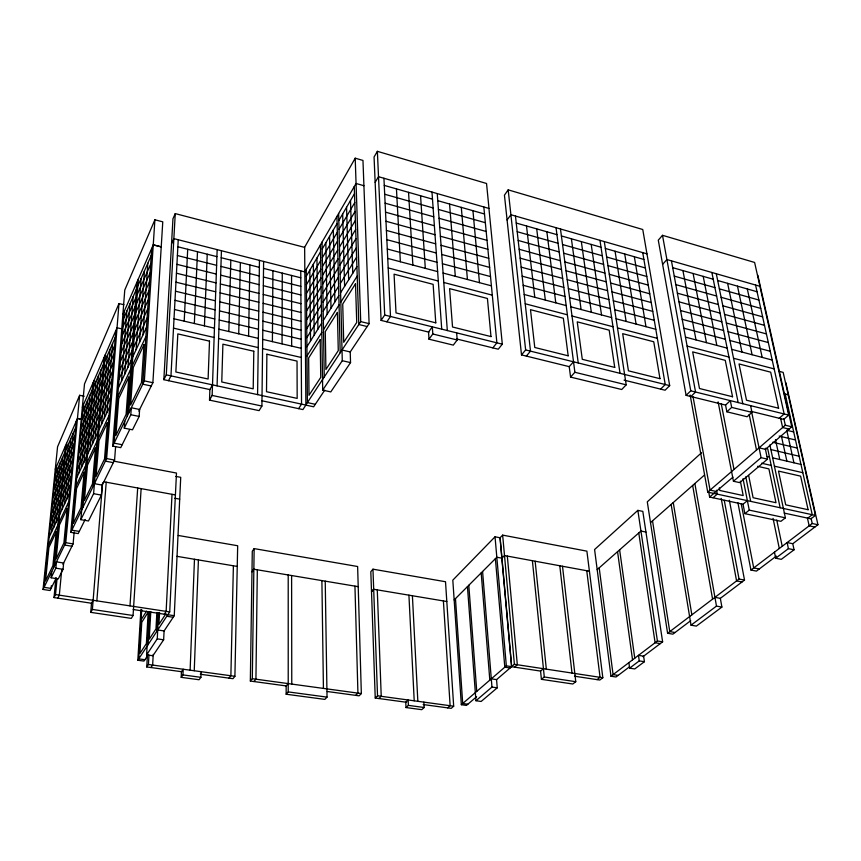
<?xml version="1.0" encoding="UTF-8"?>
<svg xmlns="http://www.w3.org/2000/svg" width="861" height="861" viewBox="0 0 861 861"><rect width="100%" height="100%" fill="white"/><g stroke="black" fill="none" stroke-linecap="round" stroke-linejoin="round"><path stroke-width="1.29" d="M325.232 581.153L327.029 697.119L324.855 699.39L286.153 694.224L286.153 685.926L288.22 683.591M282.064 343.873L282.268 273.12M272.399 341.634L272.926 270.763M257.331 569.799L255.932 679.189L253.952 681.546M212.506 384.867L209.89 389.581L209.514 400.128L259.086 410.632L261.905 406.048L263.617 261.443M286.153 685.926L250.336 681.051L252.305 678.694L254.146 548.608L357.627 566.516L361.34 693.589L359.091 695.828L327.32 691.512M257.579 394.618L259.452 260.377M250.336 681.051L252.284 551.244L254.146 548.608M248.581 336.102L249.894 264.962M200.258 674.238L232.987 678.683L234.902 676.305L237.679 545.745L178.281 535.467M233.396 565.785L230.877 675.745L228.972 678.134M238.734 333.82L240.38 262.562M228.843 331.517L230.823 260.151M217.069 385.846L221.438 250.723M209.514 400.128L212.14 395.436L217.155 249.636M181.197 677.338L182.973 674.906L183.21 669.234L181.434 671.677L181.197 677.338L199.074 679.738L200.904 677.327L201.097 671.677M194.242 670.741L198.417 559.93M190.12 670.181L194.478 559.273M204.434 325.856L207.232 254.199M194.349 323.51L197.492 251.746M149.061 611.945L146.607 654.877L152.892 655.748L163.644 639.788L164.096 630.93L174.256 615.701L180.724 477.328L175.838 476.413M167.841 614.754L169.714 611.913L176.483 473.055L113.684 461.119M184.211 321.153L187.698 249.281M172.017 494.311L166.141 611.364L164.279 614.216M159.565 612.408L158.93 624.408L165.936 613.699M153.226 654.414L152.645 665.058L150.955 667.533M156.842 612.967L155.981 628.907L149.233 639.217L150.793 611.568M156.745 631.5L157.735 612.849M178.238 239.745L170.962 375.87L168.508 380.691M146.607 654.877L157.251 638.862L158.65 612.666M181.875 671.741L146.747 666.963L148.426 664.488L148.953 655.167M209.89 389.581L163.848 379.69L166.281 374.858L175.257 213.603L304.643 247.376L305.881 405.068L302.911 409.578L261.841 400.752M146.747 666.963L147.435 655.006M148.06 644.695L149.922 611.784M163.848 379.69L172.953 218.769L175.257 213.603M138.825 411.095L152.881 382.704L162.772 221.826L154.894 219.792L124.77 290.049L112.694 446.073L120.744 447.634L129.72 429.488M148.426 654.425L143.981 661.087L137.825 660.236L140.913 609.394M141.71 609.599L138.739 658.859L144.906 659.709M93.128 600.289L91.492 603.238L90.76 612.365L131.292 618.381L133.068 615.507L141.139 488.628M151.708 248.388L142.754 384.189L151.245 385.986M112.694 446.073L144.357 380.885L154.894 219.792M129.989 605.886L137.685 487.993M143.001 334.821L147.823 263.229M139.159 416.433L139.622 409.47L131.302 407.759L130.807 414.733L124.253 428.154L132.508 429.8L139.159 416.433L130.807 414.733M139.536 342.28L144.444 270.924M128.763 412.989L138.32 279.061M136.124 349.641L141.107 278.512M124.253 428.154L124.759 421.233M127.256 416.089L136.877 282.365M124.727 374.223L129.968 303.911M127.988 367.206L133.143 296.658M92.966 382.93L80.848 519.667L88.468 520.98L101.394 495.107L102.201 485.109L114.588 460.075L115.6 446.751M121.519 381.154L126.825 311.069M124.242 311.284L114.104 443.157L122.176 444.728M85.174 519.495L78.2 533.594L70.785 532.346L106.624 458.569L118.979 303.567L123.909 304.719M96.852 600.849L106.226 482.203M107.001 412.462L112.597 343.485M90.76 612.365L92.396 609.437L102.588 482.892M115.837 330.549L105.376 461.141L113.318 462.648M101.609 424.107L107.302 355.55M104.289 418.317L109.939 349.555M93.236 486.121L104.116 357.39M80.848 519.667L93.58 493.697L105.257 354.764M92.601 443.533L98.455 375.708M95.173 437.969L100.985 369.939M82.85 507.516L94.053 380.433M90.05 449.033L95.948 381.423M83.937 462.206L89.942 395.113M79.061 472.732L85.142 406.048M62.982 564.342L73.099 543.915L74.186 531.915M81.483 467.501L87.531 400.613M70.785 532.346L84.496 383.984L118.979 303.567M83.377 404.874L71.85 530.15L79.287 531.409M61.712 569.928L59.323 595.155L57.795 598.147M76.338 421.007L64.618 545.045L71.937 546.251M63.047 569.315L63.639 563.019L56.449 561.867L55.836 568.174L51.133 577.785L58.279 578.904L63.047 569.315L55.836 568.174M56.169 578.118L50.035 590.517L43.05 589.451L65.759 542.699L79.642 395.296L84.217 396.232M91.492 603.238L54.017 597.577L55.524 594.585L57.063 578.635M64.5 504.126L70.796 438.733M66.986 498.767L73.25 433.148M53.554 567.829L65.544 445.74M54.63 565.612L66.598 443.318M62.046 509.432L68.374 444.265M54.017 597.577L55.943 577.699M53.802 527.223L60.227 462.82M56.159 522.132L62.562 457.503M51.133 577.785L51.757 571.532M51.337 585.738L51.068 588.407L44.072 587.342L56.277 466.953M43.05 589.451L57.558 446.794L79.642 395.296M51.466 532.249L57.924 468.072M122.886 314.405L153.258 244.836L161.233 246.827M55.276 469.256L77.468 418.435L80.934 419.124M82.344 407.264L117.053 327.772M55.642 473.27L64.919 452.133M65.974 449.722L75.725 427.497M82.774 411.429L92.375 389.559M93.472 387.063L103.546 364.106M104.698 361.491L115.288 337.351M123.715 318.139L136.372 289.307M137.825 286.013L151.245 255.426M54.846 481.073L64.134 460.043M65.199 457.643L74.972 435.526M82.032 419.522L91.653 397.75M92.751 395.274L102.846 372.404M103.998 369.8L114.621 345.756M123.069 326.631L135.758 297.906M137.211 294.613L150.664 264.144M54.049 488.93L63.359 468.007M64.414 465.618L74.207 443.609M81.278 427.68L90.922 406.005M92.019 403.54L102.136 380.777M103.298 378.183L113.943 354.237M122.413 335.187L135.134 306.57M136.587 303.298L150.083 272.926M53.253 496.84L62.573 476.025M63.628 473.647L73.433 451.745M80.525 435.903L90.179 414.324M91.288 411.87L101.426 389.204M102.588 386.621L113.254 362.782M121.745 343.808L134.499 315.309M135.963 312.048L149.502 281.795M52.446 504.804L61.777 484.097M62.842 481.74L72.658 459.946M79.761 444.179L89.436 422.708M90.545 420.265L100.715 397.696M101.867 395.134L112.565 371.392M121.078 352.504L133.864 324.113M135.338 320.862L148.91 290.727M171.543 243.76L173.857 238.637L304.837 271.915M51.628 512.833L60.98 492.234M62.046 489.887L71.883 468.201M78.997 452.509L88.694 431.146M89.802 428.713L99.984 406.263M101.146 403.701L111.865 380.078M120.4 361.265L133.229 332.992M134.703 329.763L148.318 299.746M50.81 520.905L60.173 500.424M61.239 498.088L71.097 476.52M78.222 460.915L87.94 439.659M89.049 437.237L99.263 414.894M100.425 412.344L111.166 388.828M119.722 370.101L132.583 341.957M134.058 338.728L147.715 308.841M49.981 529.041L59.366 508.668M60.431 506.343L70.301 484.904M77.447 469.374L87.176 448.226M88.285 445.815L98.52 423.59M99.693 421.051L110.466 397.642M119.044 379.001L131.937 350.987M133.412 347.779L147.113 318.01M49.152 537.232L58.548 516.977M59.613 514.663L69.504 493.342M76.661 477.898L86.412 456.868M87.531 454.468L97.777 432.351M98.95 429.833L109.756 406.543M118.344 387.988L131.281 360.092M132.766 356.895L146.51 327.255M48.324 545.476L57.719 525.339M58.796 523.047L68.697 501.845M75.876 486.487L85.648 465.564M86.757 463.186L97.035 441.176M98.208 438.669L109.035 415.497M117.656 397.039L130.624 369.272M132.11 366.097L145.886 336.586M304.536 247.408L355.206 158.187L362.965 160.437L369.111 323.65L350.233 351.945L350.535 362.61L330.775 391.916L322.703 390.119L320.443 244.836M304.719 271.947L356.056 183.49L363.923 185.718M375.159 182.338L378.506 176.699L488.994 208.448L486.54 183.49L377.376 151.332L374.061 157.003L381.089 320.389L428.961 332.163M306.312 276.209L320.561 251.821M322.175 249.055L337.114 223.462M338.814 220.556L354.506 193.682M306.387 284.776L320.69 260.474M322.315 257.708L337.318 232.212M339.03 229.306L354.797 202.518M306.462 293.418L320.83 269.202M322.455 266.447L337.534 241.026M339.245 238.131L355.087 211.419M306.538 302.125L320.959 277.995M322.606 275.251L337.749 249.916M339.471 247.032L355.378 220.416M306.613 310.907L321.099 286.864M322.746 284.13L337.964 258.892M339.686 256.018L355.679 229.478M306.688 319.754L321.239 295.807M322.897 293.084L338.179 267.932M339.912 265.07L355.98 238.626M306.764 328.687L321.379 304.837M323.047 302.114L338.395 277.07M340.138 274.207L356.282 247.86M306.839 337.684L321.519 313.931M323.187 311.23L338.61 286.272M340.364 283.43L356.594 257.181M306.914 346.768L321.659 323.112M323.338 320.421L338.836 295.56M340.601 292.729L356.895 266.576M141.096 619.845L146.574 611.116M307 355.927L321.81 332.368M323.488 329.688L339.062 304.934M340.827 302.114L357.207 276.058M298.595 408.641L301.544 404.132L300.758 270.871M137.825 660.236L167.777 614.732M355.206 158.187L360.716 321.605L305.752 405.09L313.63 406.79L324.748 390.13M322.703 390.119L342.28 360.705L338.642 213.485M381.089 320.389L384.706 315.04L377.376 151.332M386.858 321.81L390.496 316.471L383.931 178.259M624.074 380.131L665.09 390.216L669.686 385.62L642.758 229.51L508.184 189.861L504.438 195.156L521.508 354.904L569.229 366.646L573.523 361.803M253.855 569.218L251.972 571.822L253.866 569.218L358.219 586.675M507.086 219.986L510.896 214.733L646.955 253.834M428.993 339.191L432.803 333.993L432.319 326.836L428.53 332.055L428.993 339.191L453.295 345.121L457.202 339.987L456.642 332.863M492.858 347.866L496.883 342.829L483.828 206.963M488.93 208.427L502.307 344.174L498.261 349.2L456.47 338.922M521.508 354.904L525.64 349.943L508.184 189.861M526.34 356.099L530.494 351.148L515.47 216.046M423.181 704.546L451.207 708.355L453.682 706.203L445.514 581.735L372.964 569.175L370.811 571.672L375.235 698.034L406.575 702.285M662.615 264.37L666.898 259.548L759.94 286.293L754.613 262.454L662.496 235.311L658.278 240.176L686.099 395.36L725.64 405.09M371.5 591.722L373.685 589.268L446.805 601.505M371.554 591.733L373.728 589.279M286.153 694.224L288.22 691.91L288.209 574.965M604.293 241.575L626.195 384.835L621.717 389.516L570.574 377.096L574.89 372.286L556.034 227.702M461.335 704.707L506.343 665.854L511.682 666.662L500.112 537.77L495.032 536.801L452.811 580.153L461.335 704.707L466.458 705.417L476.617 696.71M574.513 676.219L599.805 680.039L602.829 677.736L586.89 551.158L502.652 535.122L500.026 537.802L511.585 666.694L540.568 671.085L543.452 668.706M355.69 695.365L357.928 693.116L354.947 586.126M660.656 389.118L665.23 384.523L642.726 252.617M454.156 599.913L496.829 557.239L501.941 558.176M501.855 558.208L504.514 555.571L589.419 571.22M375.235 698.034L377.527 695.806L372.964 569.175M686.099 395.36L690.759 390.829L662.496 235.311M378.926 698.54L381.229 696.312L377.279 589.871M690.888 396.544L695.559 392.024L671.451 260.861M406.015 707.559L408.394 705.374L408.136 699.982L405.768 702.178L406.015 707.559L421.772 709.668L424.172 707.505L423.881 702.135M731.678 407.393L730.332 400.634L725.554 405.068L726.878 411.806L731.678 407.393L751.987 412.376L750.588 405.649M642.952 656.685L662.626 641.843L642.812 511.391L637.85 510.369L594.585 549.533L610.976 676.229L616.024 676.994L629.445 666.866M701.5 452.757L647.289 501.834L667.598 633.265L672.85 634.159L690.737 620.663M751.987 412.376L747.133 416.746L726.878 411.806M597.179 569.638L640.939 531.043L645.944 532.044M650.496 522.627L704.492 475.024M447.666 707.871L450.131 705.719L443.393 600.935M779.227 418.263L784.156 413.969L755.571 285.034M759.876 286.272L788.676 415.088L783.736 419.372L750.889 411.3M690.135 394.984L707.731 492.126L785.307 425.216L791.765 426.798L757.841 275.229M491.297 678.845L496.56 679.62L514.394 664.294L602.829 677.736M708.668 491.739L709.625 497.034L732.937 477.166M759.068 447.838L765.44 449.334L791.765 426.798M514.512 667.146L517.321 664.735L507.323 556.088M712.994 497.755L717.256 494.128L716.535 490.221M467.448 586.621L475.939 700.736L491.965 687.067L497.238 687.831L496.56 679.62M718.117 401.883L733.443 481.245L761.102 457.665L767.506 459.15L765.44 449.334M497.238 687.831L481.138 701.457L475.939 700.736M767.506 459.15L739.739 482.634L733.443 481.245M709.625 497.034L743.032 504.223L747.37 500.65M540.568 671.085L541.408 679.329L544.292 676.972L575.761 681.686L562.502 566.258M743.032 504.223L744.883 513.662L749.242 510.121L785.393 517.838L769.895 444.9M575.761 681.686L572.802 684L541.408 679.329M785.393 517.838L780.938 521.314L744.883 513.662M597.039 679.62L600.052 677.316L586.75 570.725M807.758 518.15L812.246 514.706L785.2 394.058M779.27 371.36L783.166 372.382L815.421 515.395L810.922 518.828L784.21 513.081M610.976 676.229L657.417 640.982L662.626 641.843M667.598 633.265L739.05 579.044L744.528 580.088L729.353 500.209M737.909 502.716L750.932 570.036L812.235 523.51L817.95 524.736L785.867 382.671M714.931 597.34L720.345 598.341L744.528 580.088M776.353 556.098L756.464 571.101L750.932 570.036M793.035 543.517L817.95 524.736M628.874 662.647L629.628 668.147L639.26 660.893L644.415 661.711L643.619 656.179L638.475 655.35L639.26 660.893M774.459 552.181L775.696 558.219L788.418 548.64L794.068 549.792L792.766 543.721L787.137 542.559L788.418 548.64M671.149 504.417L691.028 625.183L716.481 606.101L721.895 607.08L720.345 598.341M644.415 661.711L634.751 668.943L629.628 668.147M794.068 549.792L781.304 559.338L775.696 558.219M721.895 607.08L696.366 626.098L691.028 625.183M288.22 691.91L327.029 697.119M182.973 674.906L200.904 677.327M408.394 705.374L424.172 707.505M467.846 704.223L462.712 703.523L455.469 598.599M148.426 664.488L234.902 676.305M252.305 678.694L361.34 693.589M377.527 695.806L453.682 706.203M157.251 638.862L163.644 639.788M157.724 630.004L164.096 630.93M92.396 609.437L133.068 615.507M55.524 594.585L169.714 611.913M133.175 609.523L174.256 615.701M166.754 616.282L173.222 617.251M510.142 667.975L504.815 667.178L495.376 558.681M618.144 675.401L613.086 674.626L599.202 567.851M65.759 542.699L73.099 543.915M660.312 643.597L655.103 642.736L638.776 532.959M176.946 556.335L237.238 566.43M675.013 632.523L669.761 631.63L652.53 520.84M93.58 493.697L101.394 495.107M103.88 481.773L175.418 494.935M174.772 498.239L179.701 499.132M94.419 483.688L102.201 485.109M106.624 458.569L114.588 460.075M742.064 581.95L736.585 580.917L721.195 498.411M759.241 569.003L753.709 567.926L741.235 503.889M77.447 418.468L80.912 419.156M144.357 380.885L152.881 382.704M212.14 395.436L261.905 406.048M814.872 527.061L809.168 525.845L807.435 518.031M315.287 404.315L307.399 402.593L306.258 269.289M166.281 374.858L305.881 405.068M713.866 493.396L815.421 515.395M707.731 492.126L713.909 493.461M716.255 491.459L710.067 490.113L693.051 396.792M117.042 327.793L122.036 328.902M757.648 466.318L768.905 468.89L775.998 502.716L753.106 497.723L748.661 475.498M761.608 463.229L771.219 465.435M774.416 466.167L802.829 472.7M173.513 328.149L214.141 337.469M218.597 338.491L258.235 347.596M262.583 348.597L301.264 357.476M174.008 318.796L214.454 328.181M218.898 329.214L258.365 338.373M262.691 339.385L301.21 348.318M767.065 456.556L769.465 457.105M772.64 457.848L800.978 464.434M342.28 360.705L350.535 362.61M174.503 309.519L214.776 318.968M219.2 320.012L258.494 329.236M262.799 330.247L301.156 339.245M342.011 350.018L350.233 351.945M765.332 448.28L767.721 448.839L780.152 507.753M770.886 449.582L799.137 456.222M174.998 300.328L215.089 309.842M219.49 310.886L258.612 320.163M262.906 321.185L301.102 330.247M772.694 442.22L797.308 448.075M175.483 291.212L215.401 300.79M219.781 301.834L258.741 311.176M263.014 312.209L301.049 321.325M779.173 436.064L795.499 439.982M367.173 326.545L358.8 324.511L354.269 186.546M789.074 429.09L782.627 427.53L780.615 418.392M175.967 282.182L215.713 291.804M220.072 292.869L258.86 302.265M263.122 303.298L301.006 312.478M793.691 431.942L786.739 430.263L793.939 462.798M176.451 273.217L216.014 282.903M220.362 283.969L258.989 293.429M263.229 294.462L300.952 303.696M574.89 372.286L626.195 384.835M360.716 321.605L369.111 323.65M432.803 333.993L457.202 339.987M384.706 315.04L502.307 344.174M525.64 349.943L669.686 385.62M690.759 390.829L788.676 415.088M176.925 264.338L216.315 274.078M220.642 275.143L259.107 284.657M263.337 285.701L300.898 294.989M177.388 255.534L216.617 265.328M220.922 266.404L259.226 275.961M263.434 277.016L300.844 286.358M177.861 246.795L216.918 256.643M221.212 257.73L259.355 267.34M263.541 268.395L300.79 277.791M153.236 244.879L161.211 246.881M784.349 393.843L788.235 394.822M388.193 267.922L438.303 281.03M443.781 282.473L492.309 295.162M525.221 303.772L567.388 314.803M572.016 316.009L613 326.739M617.488 327.912L657.352 338.341M687.121 346.122L728.966 357.067M733.54 358.262L774.168 368.895M685.464 337.114L727.158 348.135M731.721 349.34L772.199 360.049M387.741 258.418L437.636 271.613M443.092 273.055L491.405 285.83M524.188 294.484L566.194 305.59M570.789 306.807L611.622 317.601M616.099 318.785L655.813 329.279M387.289 249.001L436.979 262.271M442.403 263.724L490.522 276.575M523.165 285.282L564.999 296.453M569.584 297.68L610.255 308.55M614.711 309.734L654.274 320.303M683.828 328.181L725.371 339.277M729.913 340.493L770.251 351.266M386.847 239.67L436.312 253.016M441.725 254.469L489.64 267.394M522.153 276.166L563.815 287.402M568.389 288.629L608.899 299.563M613.344 300.758L652.756 311.391M682.203 319.323L723.595 330.495M728.126 331.711L768.324 342.56M680.588 310.541L721.83 321.777M726.35 323.004L766.408 333.917M386.406 230.425L435.666 243.835M441.047 245.31L488.768 258.3M521.142 267.114L562.653 278.426M567.195 279.664L607.554 290.663M611.977 291.857L651.25 302.555M385.976 221.255L435.02 234.741M440.38 236.226L487.896 249.292M520.152 258.149L561.49 269.525M566.021 270.763L606.219 281.827M610.632 283.043L649.754 293.795M678.985 301.824L720.087 313.135M724.585 314.373L764.514 325.35M385.545 212.172L434.375 225.733M439.723 227.218L487.035 240.348M519.161 249.259L560.339 260.7M564.848 261.948L604.906 273.066M609.297 274.293L648.268 285.109M677.392 293.181L718.354 304.557M722.831 305.795L762.631 316.848M385.115 203.174L433.74 216.8M439.067 218.285L486.185 231.491M518.182 240.445L559.198 251.939M563.686 253.199L603.593 264.381M607.963 265.608L646.794 276.489M675.82 284.614L716.632 296.044M721.098 297.303L760.758 308.41M384.695 194.242L433.115 207.942M438.41 209.438L485.346 222.708M517.213 231.717L558.068 243.265M562.545 244.535L602.291 255.771M606.65 257.008L645.341 267.943M674.26 276.112L714.931 287.606M719.376 288.865L758.907 300.048M384.275 185.406L432.491 199.16M437.765 200.667L484.506 214.002M516.245 223.042L556.938 234.655M561.404 235.936L601 247.225M605.348 248.463L643.888 259.462M672.71 267.674L713.231 279.233M717.676 280.503L757.067 291.739M811.073 518.3L812.235 523.51M783.854 418.683L785.307 425.216M781.519 436.624L786.879 461.152M747.305 288.962L762.179 357.39M775.481 439.584L779.775 459.505M737.49 286.164L752.094 354.732M727.62 283.344L741.945 352.041M776.751 520.055L782.218 546.294M751.492 411.31L761.102 457.665M773.06 518.376L779.302 548.5M749.188 414.496L756.507 450.045M716.298 273.744L742.817 403.723M711.864 272.474L738.157 402.571M745.798 476.843L750.684 501.371M703.2 276.37L716.836 345.412M743.032 478.684L749.242 510.121M740.363 481.148L743.194 495.57L719.807 490.469L719.322 487.832M721.227 403.637L734.013 469.449M693.105 273.497L706.45 342.656M682.934 270.591L696 339.891M724.273 500.37L739.05 579.044M694.859 483.516L716.481 606.101M692.653 485.453L712.585 599.127M634.342 256.739L645.976 326.685M673.259 502.555L691.857 614.862M624.731 253.995L636.075 324.07M615.066 251.24L626.119 321.433M599.966 240.327L620.038 373.33M637.85 510.369L657.417 640.982M591.195 244.427L601.516 314.932M581.326 241.618L591.335 312.242M619.629 549.845L634.761 658.181M617.552 551.675L632.544 659.86M571.392 238.777L581.1 309.529M560.479 228.983L578.237 362.965M569.229 366.646L570.574 377.096M546.864 231.781L555.786 302.846M536.715 228.886L545.325 300.069M526.512 225.98L534.789 297.293M559.79 565.763L571.995 673.044M535.144 561.221L546.326 669.148M532.389 560.705L544.292 676.972M502.652 535.122L514.394 664.294M472.947 210.697L479.459 282.666M495.032 536.801L506.343 665.854M461.302 207.372L467.426 279.491M482.58 571.489L491.965 687.067M481.181 572.888L489.823 680.125M449.571 204.035L455.308 276.284M468.804 585.265L476.757 691.394M437.248 193.574L447.322 330.549M431.985 192.068L441.725 329.16M420.566 195.759L425.302 268.352M408.555 192.326L412.871 265.059M396.458 188.871L400.354 261.755M412.397 595.747L417.843 701.306M408.921 595.166L414.216 700.811M350.513 200.516L352.752 273.228M346.574 207.264L348.651 279.803M342.667 213.948L344.604 286.304M336.942 216.402L340.192 352.773M333.315 229.962L334.897 301.877M329.559 236.398L331.001 308.13M325.845 242.759L327.148 314.308M322.057 242.059L324.263 376.978M321.896 580.605L323.424 688.402M316.934 258.02L317.913 329.128M313.361 264.144L314.211 335.069M309.82 270.214L310.541 340.956M291.556 275.466L291.664 346.1M291.61 575.535L291.771 684.075M266.878 354.226L266.512 391.723L297.174 398.395L297.034 361.103L266.878 354.226M253.801 351.234L253.199 388.828L221.761 381.983L222.902 344.185L253.801 351.234M209.503 341.128L208.114 379.012L175.87 371.995L177.829 333.896L209.503 341.128M148.2 612.074L146.392 643.554L139.902 653.477L141.764 622.277L148.2 612.074M144.013 344.637L141.484 382.596L130.614 405.057L133.272 367.529L144.013 344.637M128.806 377.043L126.104 414.378L115.891 435.483L118.71 398.589L128.806 377.043M107.442 422.633L104.515 459.031L96.001 476.617L99.015 440.606L107.442 422.633M95.496 448.107L92.45 483.957L84.378 500.639L87.488 465.177L95.496 448.107M84.152 472.312L81.009 507.613L73.336 523.456L76.543 488.531L84.152 472.312M67.169 508.517L63.908 542.968L56.137 559.015L59.463 524.962L67.169 508.517M56.245 531.829L52.898 565.709L45.536 580.927L48.926 547.435L56.245 531.829M320.195 339.697L308.658 357.972L309.002 395.296L320.755 377.366L320.195 339.697M337.404 312.446L325.264 331.668L325.91 369.487L338.276 350.61L337.404 312.446M355.507 283.786L342.732 304.008L343.711 342.312L356.734 322.434L355.507 283.786M808.113 509.723L785.706 504.837L778.495 471.085L800.622 476.144L808.113 509.723M732.55 396.749L699.476 388.505L692.674 351.88L725.274 360.361L732.55 396.749M778.602 408.222L746.509 400.225L739.039 363.945L770.681 372.178L778.602 408.222M435.774 322.832L396.017 312.92L394.069 274.175L433.137 284.345L435.774 322.832M490.996 336.586L452.531 327.008L449.603 288.629L487.423 298.476L490.996 336.586M568.174 355.808L534.778 347.489L530.494 309.68L563.352 318.236L568.174 355.808M614.732 367.41L582.284 359.317L577.236 321.842L609.179 330.161L614.732 367.41M659.978 378.679L628.433 370.822L622.686 333.67L653.747 341.763L659.978 378.679"/></g></svg>
